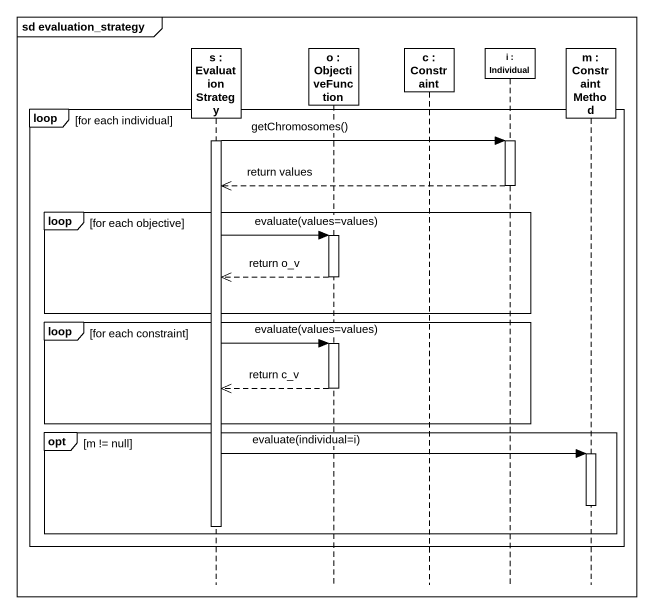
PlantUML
@startuml
mainframe sd evaluation_strategy
hide footbox
participant "s : EvaluationStrategy" as s #FFFFFF
participant "o : ObjectiveFunction" as o_ #FFFFFF
participant "c : Constraint" as c #FFFFFF
participant "i : Individual" as i #FFFFFF
participant "m : ConstraintMethod" as m #FFFFFF

loop for each individual
  activate s
  s -> i : getChromosomes()
  activate i
  i -->> s : return values
  deactivate i
  loop for each objective
    s -> o_ : evaluate(values=values)
    activate o_
    o_ -->> s : return o_v
    deactivate o_
  end
  loop for each constraint
    s -> o_ : evaluate(values=values)
    activate o_
    o_ -->> s : return c_v
    deactivate o_
  end
  opt m != null
    s -> m : evaluate(individual=i)
    activate m
    deactivate m
    deactivate s
  end
end
@enduml
